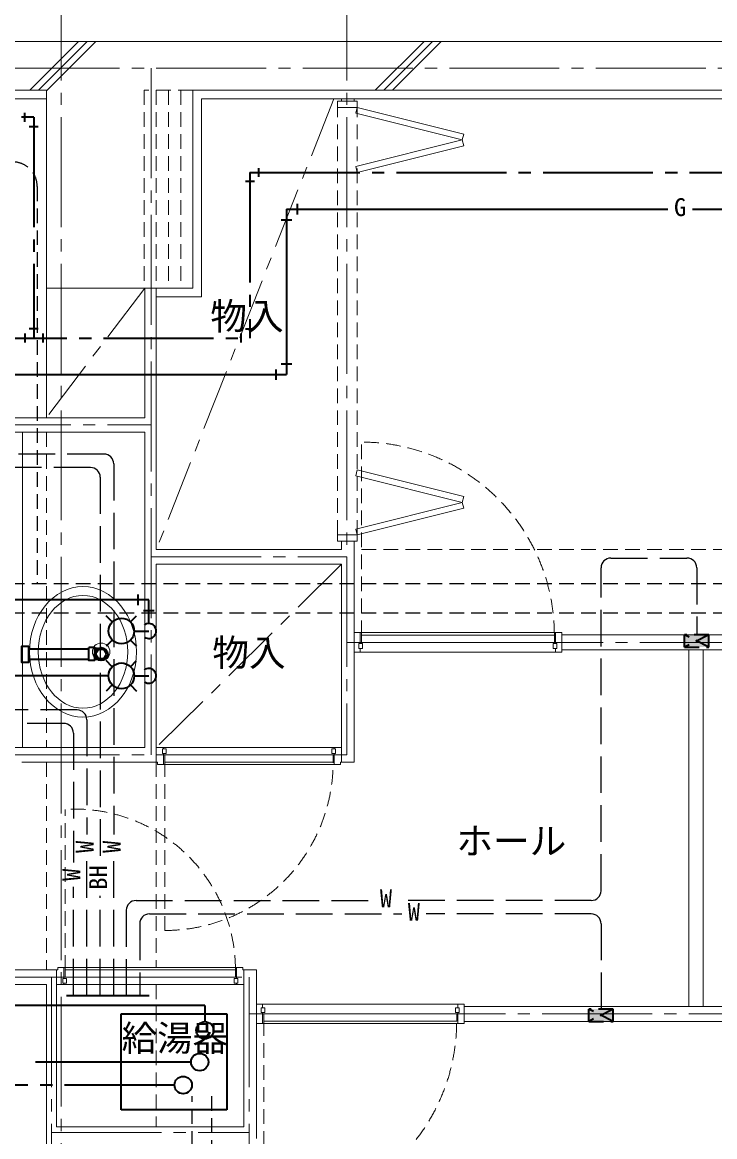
# Model space of a CAD drawing. Units: millimetres at full size, sheet at 1:50; details may follow other scales. Extents: x -9674 to 9699, y -6794 to 6791.
# Drawn here: x 1759 to 4594, y -1044 to 3517 of the extents above; entities that cross this region are included whole.
import ezdxf
from ezdxf.enums import TextEntityAlignment as Align

# ---------------------------------------------------------------- set-up
doc = ezdxf.new("R2010")
doc.units = ezdxf.units.MM
doc.header["$LTSCALE"] = 50
for name, pattern in [('CHAIN1', [8, 5, -1, 1, -1]), ('CHAIN2', [12, 9, -1, 1, -1]), ('DASHED1', [1.8, 1.2, -0.6]), ('DASHED3', [4, 3, -1])]:
    doc.linetypes.add(name, pattern=pattern)
for name, color, linetype, lineweight in [('1-0_芯', 134, 'DASHED1', 9), ('1-1_躯体', 134, 'Continuous', 9), ('1-2_間仕切', 134, 'Continuous', 9), ('1-3_建具', 134, 'Continuous', 9), ('1-4_仕上げ', 134, 'Continuous', 9), ('1-5_設備', 134, 'Continuous', 9), ('1-7_その他', 134, 'DASHED1', 9), ('1-8_ハッチ', 134, 'Continuous', 9), ('1-C_梁', 134, 'DASHED1', 9), ('2-0_芯', 3, 'Continuous', 35), ('2-2', 5, 'DASHED3', 25), ('2-3_建具', 4, 'Continuous', 35), ('2-7_その他', 2, 'Continuous', 25), ('2-9_金物', 1, 'CHAIN2', 35), ('2-A_文字', 6, 'Continuous', 35), ('2-B_寸法', 4, 'Continuous', 35), ('2-C', 2, 'DASHED1', 25)]:
    doc.layers.add(name, color=color, linetype=linetype, lineweight=lineweight)
doc.layers.add('1-A_文字', color=134, linetype='Continuous')
doc.styles.add('ＭＳ ゴシック', font='')
doc.styles.get('ＭＳ ゴシック').set_extended_font_data('MS Gothic')

msp = doc.modelspace()

# ---------------------------------------------------------------- linework, layer by layer
at = {"layer": '1-0_芯', "linetype": 'CHAIN2'}
for p, q in [((1917.5, 4329.12), (1917.5, -3890.88)), ((3087.5, 4329.12), (3087.5, 519.12)), ((-8492.5, 3329.12), (8517.5, 3329.12)), ((2286.5, 3329.12), (2286.5, 519.12)), ((-892.5, 1869.12), (2286.5, 1869.12)), ((2286.5, 1329.12), (3087.5, 1329.12)), ((3087.5, 979.12), (8517.5, 979.12)), ((-8492.5, 519.12), (3087.5, 519.12)), ((-892.5, -390.88), (2687.5, -390.88)), ((1878.5, -390.88), (1878.5, -2890.88)), ((2687.5, -390.88), (2687.5, -3890.88)), ((2687.5, -540.88), (8517.5, -540.88)), ((1878.5, -1027.38), (2687.5, -1027.38))]:
    msp.add_line(p, q, dxfattribs=at)
at = {"layer": '1-1_躯体'}
for p, q in [((1857.5, 3239.12), (-2492.5, 3239.12)), ((1857.5, 3239.12), (1857.5, 2429.12)), ((2457.5, 3239.12), (2457.5, 2429.12)), ((6207.5, 3239.12), (2457.5, 3239.12)), ((1857.5, 2429.12), (2457.5, 2429.12))]:
    msp.add_line(p, q, dxfattribs=at)
at = {"layer": '1-1_躯体', "linetype": 'DASHED1'}
for p, q in [((2257.5, 3239.12), (2257.5, 2429.12)), ((2457.5, 3239.12), (2257.5, 3239.12)), ((2307.5, 3239.12), (2307.5, 2429.12)), ((2357.5, 3239.12), (2357.5, 2429.12)), ((2407.5, 3239.12), (2407.5, 2429.12))]:
    msp.add_line(p, q, dxfattribs=at)
at = {"layer": '1-1_躯体'}
msp.add_lwpolyline([(6707.5, 3439.12), (-7292.5, 3439.12), (-7292.5, 2434.12)], dxfattribs=at)
at = {"layer": '1-2_間仕切'}
for p, q in [((3066.5, 3204.12), (3066.5, 3194.12)), ((3117.5, 3204.12), (3117.5, 3194.12)), ((2260, 2429.12), (2260, 1899.12)), ((2307.5, 2429.12), (2307.5, 1359.12)), ((1672.5, 1899.12), (2260, 1899.12)), ((1672.5, 1839.12), (2260, 1839.12)), ((2260, 1839.12), (2260, 549.12)), ((3066.5, 1394.12), (3066.5, 1359.12)), ((3117.5, 1394.12), (3117.5, 489.12)), ((2307.5, 1359.12), (3066.5, 1359.12)), ((2307.5, 1299.12), (2307.5, 489.12)), ((2307.5, 1299.12), (3066.5, 1299.12)), ((3066.5, 1299.12), (3066.5, 489.12)), ((5552.5, 1010.12), (3967.5, 1010.12)), ((5552.5, 949.12), (3967.5, 949.12)), ((2260, 549.12), (1720, 549.12)), ((1757.5, 489.12), (2312.5, 489.12)), ((3061.5, 489.12), (3117.5, 489.12)), ((1003.5, -360.88), (1887.5, -360.88)), ((1904.5, -360.88), (1848.5, -360.88)), ((1899.5, -1003.88), (1899.5, -360.88)), ((2717.5, -360.88), (2661.5, -360.88)), ((2666.5, -1003.88), (2666.5, -360.88)), ((2717.5, -360.88), (2717.5, -1050.88)), ((1003.5, -420.88), (1857.5, -420.88)), ((1857.5, -1990.88), (1857.5, -420.88)), ((5552.5, -510.88), (3567.5, -510.88)), ((5552.5, -571.88), (3567.5, -571.88)), ((2666.5, -1003.88), (1899.5, -1003.88))]:
    msp.add_line(p, q, dxfattribs=at)
at = {"layer": '1-3_建具'}
for p, q in [((3050, 3194.12), (3050, 3169.12)), ((3130, 3194.12), (3050, 3194.12)), ((3130, 3194.12), (3130, 3169.12)), ((3130, 3169.12), (3050, 3169.12)), ((3123.94, 3144.87), (3130, 3169.12)), ((3566.56, 3059.98), (3130, 3169.12)), ((3123.94, 3144.87), (3560.5, 3035.73)), ((3560.5, 3035.73), (3566.56, 3059.98)), ((3123.94, 2926.59), (3560.5, 3035.73)), ((3566.56, 3011.47), (3130, 2902.33)), ((3560.5, 3035.73), (3566.56, 3011.47)), ((3123.94, 2926.59), (3130, 2902.33)), ((3123.94, 1661.66), (3130, 1685.91)), ((3123.94, 1661.66), (3560.5, 1552.52)), ((3566.56, 1576.77), (3130, 1685.91)), ((3123.94, 1443.37), (3560.5, 1552.52)), ((3560.5, 1552.52), (3566.56, 1576.77)), ((3560.5, 1552.52), (3566.56, 1528.26)), ((3566.56, 1528.26), (3130, 1419.12)), ((3123.94, 1443.37), (3130, 1419.12)), ((3130, 1419.12), (3130, 1394.12)), ((3130, 1394.12), (3050, 1394.12)), ((3142.5, 974.12), (3142.5, 1019.12)), ((3147.5, 1009.12), (3147.5, 979.12)), ((3937.5, 1009.12), (3147.5, 1009.12)), ((3937.5, 979.12), (3937.5, 1009.12)), ((3967.5, 1019.12), (3942.5, 1019.12)), ((3967.5, 1019.12), (3967.5, 939.12)), ((3137.5, 974.12), (3137.5, 954.12)), ((3137.5, 974.12), (3152.5, 974.12)), ((3147.5, 979.12), (3937.5, 979.12)), ((3152.5, 974.12), (3152.5, 954.12)), ((3932.5, 974.12), (3932.5, 954.12)), ((3947.5, 974.12), (3932.5, 974.12)), ((3947.5, 954.12), (3947.5, 974.12)), ((3142.5, 939.12), (3117.5, 939.12)), ((3137.5, 954.12), (3152.5, 954.12)), ((3142.5, 954.12), (3142.5, 939.12)), ((3142.5, 939.12), (3942.5, 939.12)), ((3932.5, 954.12), (3947.5, 954.12)), ((3942.5, 954.12), (3942.5, 939.12)), ((3967.5, 939.12), (3942.5, 939.12)), ((2337.5, 549.12), (2307.5, 549.12)), ((2337.5, 549.12), (3036.5, 549.12)), ((2337.5, 549.12), (2337.5, 544.12)), ((3036.5, 549.12), (3066.5, 549.12)), ((3036.5, 549.12), (3036.5, 544.12)), ((2332.5, 544.12), (2347.5, 544.12)), ((2332.5, 524.12), (2332.5, 544.12)), ((2332.5, 524.12), (2347.5, 524.12)), ((2337.5, 524.12), (2337.5, 479.12)), ((3031.5, 519.12), (2342.5, 519.12)), ((2342.5, 489.12), (2342.5, 519.12)), ((2347.5, 524.12), (2347.5, 544.12)), ((3026.5, 524.12), (3026.5, 544.12)), ((3041.5, 544.12), (3026.5, 544.12)), ((3041.5, 524.12), (3026.5, 524.12)), ((3031.5, 489.12), (3031.5, 519.12)), ((3036.5, 524.12), (3036.5, 479.12)), ((3041.5, 524.12), (3041.5, 544.12)), ((2312.5, 489.12), (2312.5, 479.12)), ((2337.5, 479.12), (2312.5, 479.12)), ((3036.5, 479.12), (2337.5, 479.12)), ((2342.5, 489.12), (3031.5, 489.12)), ((3036.5, 479.12), (3061.5, 479.12)), ((3061.5, 489.12), (3061.5, 479.12)), ((1929.5, -350.88), (1904.5, -350.88)), ((1904.5, -360.88), (1904.5, -350.88)), ((1929.5, -395.88), (1929.5, -350.88)), ((1929.5, -350.88), (2636.5, -350.88)), ((1934.5, -360.88), (1934.5, -390.88)), ((2631.5, -360.88), (1934.5, -360.88)), ((2631.5, -360.88), (2631.5, -390.88)), ((2636.5, -350.88), (2661.5, -350.88)), ((2636.5, -395.88), (2636.5, -350.88)), ((2661.5, -360.88), (2661.5, -350.88)), ((1924.5, -395.88), (1924.5, -415.88)), ((1924.5, -395.88), (1939.5, -395.88)), ((1934.5, -390.88), (2631.5, -390.88)), ((1939.5, -395.88), (1939.5, -415.88)), ((2626.5, -395.88), (2626.5, -415.88)), ((2641.5, -395.88), (2626.5, -395.88)), ((2641.5, -395.88), (2641.5, -415.88)), ((1929.5, -420.88), (1899.5, -420.88)), ((1924.5, -415.88), (1939.5, -415.88)), ((1929.5, -420.88), (1929.5, -415.88)), ((2636.5, -420.88), (1929.5, -420.88)), ((2641.5, -415.88), (2626.5, -415.88)), ((2636.5, -420.88), (2636.5, -415.88)), ((2636.5, -420.88), (2666.5, -420.88)), ((2742.5, -500.88), (2717.5, -500.88)), ((2742.5, -515.88), (2742.5, -500.88)), ((2742.5, -500.88), (3542.5, -500.88)), ((3567.5, -500.88), (3542.5, -500.88)), ((3542.5, -515.88), (3542.5, -500.88)), ((3567.5, -580.88), (3567.5, -500.88)), ((2737.5, -515.88), (2752.5, -515.88)), ((2737.5, -535.88), (2737.5, -515.88)), ((2737.5, -535.88), (2752.5, -535.88)), ((2742.5, -535.88), (2742.5, -580.88)), ((2747.5, -570.88), (2747.5, -540.88)), ((2747.5, -540.88), (3537.5, -540.88)), ((2752.5, -535.88), (2752.5, -515.88)), ((3532.5, -515.88), (3547.5, -515.88)), ((3532.5, -535.88), (3532.5, -515.88)), ((3547.5, -535.88), (3532.5, -535.88)), ((3537.5, -540.88), (3537.5, -570.88)), ((3547.5, -515.88), (3547.5, -535.88)), ((3537.5, -570.88), (2747.5, -570.88)), ((3567.5, -580.88), (3542.5, -580.88))]:
    msp.add_line(p, q, dxfattribs=at)
at = {"layer": '1-3_建具', "linetype": 'DASHED1'}
for p, q in [((3050, 1419.12), (3050, 3169.12)), ((3130, 1419.12), (3130, 3169.12)), ((3147.5, 1009.12), (3147.5, 1799.12)), ((2342.5, 489.12), (2342.5, -199.88)), ((1934.5, -360.88), (1934.5, 295.96)), ((2747.5, -570.88), (2747.5, -1360.88))]:
    msp.add_line(p, q, dxfattribs=at)
at = {"layer": '1-3_建具'}
for points in [[(3130, 1419.12), (3050, 1419.12), (3050, 1394.12)], [(3142.5, 1019.12), (3117.5, 1019.12), (3117.5, 939.12)], [(3942.5, 974.12), (3942.5, 1019.12), (3142.5, 1019.12)], [(2742.5, -580.88), (2717.5, -580.88), (2717.5, -500.88)], [(3542.5, -535.88), (3542.5, -580.88), (2742.5, -580.88)]]:
    msp.add_lwpolyline(points, dxfattribs=at)
at = {"layer": '1-3_建具', "linetype": 'DASHED1'}
for centre, radius, start, end in [((3147.5, 1009.12), 790, 0, 90), ((2342.5, 489.12), 689, 270, 0), ((1973.5, -360.88), 658, 0, 93.39794), ((2747.5, -570.88), 790, 270, 360)]:
    msp.add_arc(centre, radius, start, end, dxfattribs=at)
at = {"layer": '1-4_仕上げ'}
msp.add_line((1857.5, 2429.12), (1857.5, 1899.12), dxfattribs=at)
at = {"layer": '1-5_設備'}
for p, q in [((1760, 1839.12), (1760, 549.12)), ((4487.5, 949.12), (4487.5, -510.88)), ((4547.5, 949.12), (4547.5, -510.88))]:
    msp.add_line(p, q, dxfattribs=at)
msp.add_circle((2081.76, 940.61), 36, dxfattribs=at)
for major_axis, ratio in [((0, -267), 0.8202), ((0, -231), 0.7922)]:
    msp.add_ellipse((2007.36, 940.61), major_axis=major_axis, ratio=ratio, dxfattribs=at)
at = {"layer": '1-7_その他', "linetype": 'CHAIN1'}
for p, q in [((3034.24, 3204.12), (2307.5, 1359.12)), ((2260, 2429.12), (1857.5, 1899.12)), ((3066.5, 1299.12), (2307.5, 549.12))]:
    msp.add_line(p, q, dxfattribs=at)
at = {"layer": '1-8_ハッチ'}
for p, q in [((1789.55, 3239.12), (1989.55, 3439.12)), ((1824.91, 3239.12), (2024.91, 3439.12)), ((1857.5, 3236.36), (2060.26, 3439.12)), ((3203.77, 3239.12), (3403.77, 3439.12)), ((3239.12, 3239.12), (3439.12, 3439.12)), ((3274.48, 3239.12), (3474.48, 3439.12)), ((1857.5, 3204.12), (-2492.5, 3204.12)), ((2492.5, 3204.12), (2492.5, 2394.12)), ((6172.5, 3204.12), (2492.5, 3204.12)), ((2307.5, 2394.12), (2492.5, 2394.12))]:
    msp.add_line(p, q, dxfattribs=at)
at = {"layer": '1-C_梁'}
for p, q in [((1857.5, 1839.12), (1857.5, 549.12)), ((3147.5, 1359.12), (6357.5, 1359.12)), ((1857.5, 489.12), (1857.5, -360.88)), ((2307.5, 489.12), (2307.5, -350.88)), ((2307.5, -420.88), (2307.5, -1003.88))]:
    msp.add_line(p, q, dxfattribs=at)
at = {"layer": '2-0_芯'}
for p, q in [((2031.76, 904.95), (2031.76, 958.25)), ((2056.26, 958.25), (2031.76, 958.25)), ((1785.51, 952.96), (2031.76, 952.97)), ((2067.13, 954.3), (2056.26, 954.3)), ((2056.26, 904.95), (2056.26, 921.8)), ((1785.55, 910.23), (2031.76, 910.23)), ((2056.26, 904.95), (2031.76, 904.95)), ((2067.13, 908.9), (2056.26, 908.9))]:
    msp.add_line(p, q, dxfattribs=at)
for points in [[(1785.01, 897.26), (1757.01, 897.26), (1757.02, 963.61), (1785.01, 963.61)], [(2056.26, 941.39), (2056.26, 958.25), (2031.76, 958.25)], [(2056.26, 904.95), (2031.76, 904.95), (2031.76, 958.25)]]:
    msp.add_lwpolyline(points, dxfattribs=at)
msp.add_circle((2081.76, 931.6), 20, dxfattribs=at)
msp.add_ellipse((1785.01, 930.43), major_axis=(0, -33.17), ratio=0.020361, start_param=0, end_param=3.1415927, dxfattribs=at)
msp.add_ellipse((2081.76, 931.6), major_axis=(-18.84, -18.84), ratio=0.999793, dxfattribs=at)
at = {"layer": '2-2'}
for p, q in [((2093.05, 1750.21), (938.3, 1750.21)), ((2038.1, 1695.25), (834.65, 1695.25)), ((2133.05, 1710.21), (2133.05, 192.45)), ((2078.1, 1655.25), (2078.1, 88.8)), ((4168.79, 1324.69), (4480.29, 1324.69)), ((4128.79, -37.13), (4128.79, 1284.69)), ((4520.29, 1284.69), (4520.29, 1010.12)), ((1983.14, 702.92), (963.31, 702.92)), ((1928.19, 647.96), (1077.67, 647.96)), ((2023.14, 662.92), (2023.14, 192.45)), ((1968.19, 607.96), (1968.19, 78.1)), ((2023.14, -465.87), (2023.14, 92.45)), ((2133.05, -465.87), (2133.05, 92.45)), ((1968.19, -465.87), (1968.19, -21.9)), ((2078.1, -465.87), (2078.1, -58.03)), ((2224.51, -77.13), (3198.08, -77.13)), ((4088.79, -77.13), (3298.08, -77.13)), ((2184.51, -117.13), (2184.51, -465.87)), ((2279.46, -132.08), (3312.43, -132.08)), ((4088.79, -132.08), (3412.43, -132.08)), ((2239.46, -172.08), (2239.46, -465.87)), ((4128.79, -172.08), (4128.79, -521.88))]:
    msp.add_line(p, q, dxfattribs=at)
at = {"layer": '2-2', "color": 4, "linetype": 'DASHED1', "lineweight": 35}
for p, q in [((4570.29, 1010.12), (4470.29, 960.12)), ((4570.29, 960.12), (4470.29, 1010.12)), ((4470.29, 960.12), (4470.29, 1010.12)), ((4570.29, 1010.12), (4470.29, 1010.12)), ((4570.29, 960.12), (4570.29, 1010.12)), ((4470.29, 960.12), (4570.29, 960.12)), ((4178.79, -521.88), (4078.79, -571.88)), ((4178.79, -571.88), (4078.79, -521.88)), ((4078.79, -571.88), (4078.79, -521.88)), ((4178.79, -521.88), (4078.79, -521.88)), ((4178.79, -571.88), (4178.79, -521.88)), ((4078.79, -571.88), (4178.79, -571.88))]:
    msp.add_line(p, q, dxfattribs=at)
at = {"layer": '2-2', "linetype": 'Continuous'}
for centre, start, end in [((2093.05, 1710.21), 0, 90), ((2038.1, 1655.25), 0, 90), ((4168.79, 1284.69), 90, 180), ((4480.29, 1284.69), 0, 90), ((1983.14, 662.92), 0, 90), ((1928.19, 607.96), 0, 90), ((4088.79, -37.13), 270, 0), ((2224.51, -117.13), 90, 180), ((2279.46, -172.08), 90, 180), ((4088.79, -172.08), 0, 90)]:
    msp.add_arc(centre, 40, start, end, dxfattribs=at)
at = {"layer": '2-2', "color": 150}
for points in [[(4570.29, 960.12), (4470.29, 960.12), (4570.29, 1010.12), (4470.29, 1010.12)], [(4178.79, -571.88), (4078.79, -571.88), (4178.79, -521.88), (4078.79, -521.88)]]:
    msp.add_solid(points, dxfattribs=at)
at = {"layer": '2-3_建具'}
for p, q in [((2841.08, 2752.24), (4402.55, 2752.24)), ((2841.08, 2752.24), (2841.08, 2075.17)), ((2885.38, 2730.64), (2885.38, 2773.84)), ((4502.55, 2752.24), (6904.78, 2752.24)), ((2862.68, 2707.95), (2819.48, 2707.95)), ((2819.48, 2119.47), (2862.68, 2119.47)), ((1657.8, 2075.17), (2841.08, 2075.17)), ((2796.79, 2096.77), (2796.79, 2053.57)), ((2506.61, -507.15), (1419.68, -507.15)), ((2506.61, -507.15), (2506.61, -573.11))]:
    msp.add_line(p, q, dxfattribs=at)
msp.add_circle((2506.61, -608.61), 35.49, dxfattribs=at)
at = {"layer": '2-9_金物'}
for p, q in [((1805.45, 3128.5), (1755.54, 3128.5)), ((1768.54, 3110.5), (1768.54, 3146.5)), ((1805.45, 3128.5), (1805.45, 2225.17)), ((1787.45, 3091.58), (1823.45, 3091.58)), ((2728, 2884.24), (2728, 2920.24)), ((2691.08, 2902.24), (2691.08, 2225.17)), ((2691.08, 2902.24), (6904.78, 2902.24)), ((2709.08, 2865.33), (2673.08, 2865.33)), ((1768.54, 2243.17), (1768.54, 2207.17)), ((1823.45, 2262.09), (1787.45, 2262.09)), ((1842.36, 2243.17), (1842.36, 2207.17)), ((2654.17, 2243.17), (2654.17, 2207.17)), ((2673.08, 2262.08), (2709.08, 2262.08)), ((1491.79, 2225.17), (2691.08, 2225.17)), ((2112, 842.39), (1491.79, 842.39)), ((2382.09, -832.47), (812.1, -832.47))]:
    msp.add_line(p, q, dxfattribs=at)
at = {"layer": '2-9_金物', "linetype": 'Continuous'}
for p, q in [((2127.39, 879.55), (2102.17, 904.77)), ((2201.71, 879.55), (2226.92, 904.77)), ((2217.1, 842.39), (2276.93, 842.39)), ((2127.39, 805.23), (2102.17, 780.02)), ((2201.71, 805.23), (2226.92, 780.02))]:
    msp.add_line(p, q, dxfattribs=at)
for centre, radius in [((2164.55, 842.39), 52.55), ((2417.59, -832.47), 35.49)]:
    msp.add_circle(centre, radius, dxfattribs=at)
msp.add_arc((2276.93, 842.39), 30.34, 235.151, 129.51, dxfattribs=at)
at = {"layer": '2-A_文字'}
for p, q in [((2232.64, 1131.86), (2232.64, 1175.06)), ((2276.93, 1056.2), (2276.93, 1153.46)), ((2255.33, 1109.17), (2298.53, 1109.17)), ((2127.39, 1063.02), (2102.17, 1088.24)), ((2201.71, 1063.02), (2226.92, 1088.24)), ((2217.1, 1025.86), (2276.93, 1025.86)), ((2127.39, 988.7), (2102.17, 963.48)), ((2201.71, 988.7), (2226.92, 963.48)), ((2449.74, -738.34), (1813.05, -738.34))]:
    msp.add_line(p, q, dxfattribs=at)
msp.add_lwpolyline([(2276.93, 1153.46), (1285.08, 1153.46), (1285.08, 354.37)], dxfattribs=at)
for centre, radius in [((2164.55, 1025.86), 52.55), ((2485.24, -738.34), 35.49)]:
    msp.add_circle(centre, radius, dxfattribs=at)
msp.add_arc((2276.93, 1025.86), 30.34, 235.151, 129.51, dxfattribs=at)
at = {"layer": '2-B_寸法'}
for p, q in [((1939.45, -465.87), (2278.52, -465.87)), ((2163.7, -541.15), (2596.2, -541.15)), ((2163.7, -934.31), (2163.7, -541.15)), ((2596.2, -541.15), (2596.2, -934.31)), ((2596.2, -934.31), (2163.7, -934.31))]:
    msp.add_line(p, q, dxfattribs=at)
at = {"layer": '2-C'}
for p, q in [((1819.81, 2845.9), (1819.81, 1219.12)), ((6807.5, 1219.12), (1669.81, 1219.12)), ((6807.5, 1099.12), (1669.81, 1099.12)), ((2453.82, -2610.88), (2453.82, -877.78)), ((2533.82, -877.78), (2533.82, -2610.88))]:
    msp.add_line(p, q, dxfattribs=at)
msp.add_arc((1719.81, 2845.9), 100, 0, 90, dxfattribs=at)

# ---------------------------------------------------------------- texts
at = {"layer": '1-A_文字', "style": 'ＭＳ ゴシック'}
for s, p in [('物入', (2528.75, 2226.62)), ('物入', (2537, 849.12)), ('ホール', (3536.21, 78.74))]:
    msp.add_text(s, height=110, dxfattribs=at).set_placement(p, align=Align.BOTTOM_LEFT)
at = {"layer": '2-2', "color": 7, "style": 'ＭＳ ゴシック'}
for s, p in [('W', (2073.14, 117.45)), ('W', (2183.05, 117.45)), ('W', (2018.19, 3.1)), ('BH', (2128.1, -33.03))]:
    msp.add_text(s, height=73.31, rotation=90, dxfattribs=at).set_placement(p, align=Align.BOTTOM_LEFT)
for p in [(3223.08, -127.13), (3337.43, -182.08)]:
    msp.add_text('W', height=73.31, dxfattribs=at).set_placement(p, align=Align.BOTTOM_LEFT)
at = {"layer": '2-3_建具', "color": 7, "style": 'ＭＳ ゴシック'}
msp.add_text('G', height=73.31, dxfattribs=at).set_placement((4427.55, 2702.24), align=Align.BOTTOM_LEFT)
at = {"layer": '2-7_その他', "color": 134, "style": 'ＭＳ ゴシック'}
msp.add_text('給湯器', height=106.3, dxfattribs=at).set_placement((2165.77, -725.37), align=Align.BOTTOM_LEFT)

doc.saveas('drawing.dxf')
